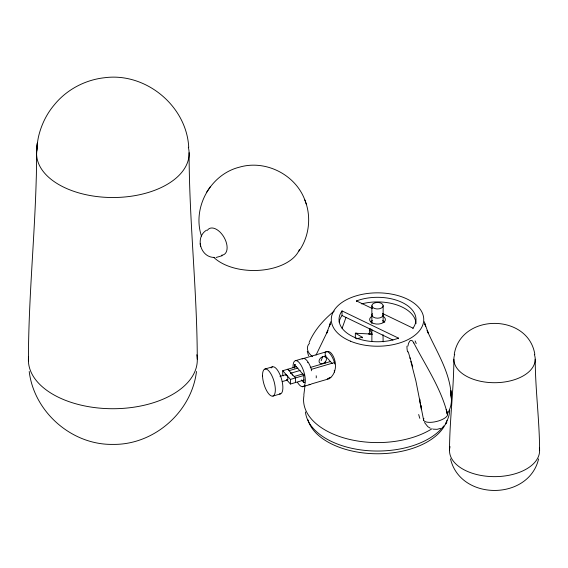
<?xml version="1.0" encoding="UTF-8"?>
<svg xmlns="http://www.w3.org/2000/svg" width="568" height="568" viewBox="0 0 568 568"><rect width="100%" height="100%" fill="white"/><g stroke="black" fill="none" stroke-linecap="round" stroke-linejoin="round"><path stroke-width="0.85" d="M383.151 305.719A5.637 3.259 0 0 1 374.695 308.538A5.637 3.259 0 0 1 374.695 302.9A5.637 3.259 0 0 1 383.151 305.719L383.116 322.489M28.414 360.865C28.443 300.252 34.556 239.866 36.231 179.303C36.849 165.26 35.585 150.974 38.411 137.115C41.102 125.343 46.441 114.111 54.265 104.895C66.57 89.659 85.143 79.832 104.583 77.731C145.678 72.193 186.645 105.875 188.739 147.396M449.515 450.658C449.572 420.128 453.796 389.776 453.86 359.246M36.7 151.088L37.318 143.101L36.955 147.396M303.844 394.874L305.009 385.509M407.923 346.075L408.541 343.235L409.883 341.013A2.691 1.676 -64.1 0 1 410.976 340.381L412.545 340.921L413.802 343.001M196.485 371.486C191.594 412.155 153.793 445.127 112.847 444.389C71.895 445.127 34.101 412.155 29.209 371.486M454.244 354.361C460.797 313.06 528.283 313.082 534.836 354.368M330.64 321.751L329.341 326.692L330.107 323.852L326.572 333.473L327.921 330.512L316.021 355.114M538.613 458.866C528.758 500.983 460.357 500.962 450.502 458.852M345.99 317.413L342.092 328.347M321.147 360.765L322.759 356.47M308.985 384.259A13.54 5.02 73.6 0 0 311.37 383.968L328.95 378.799L329.262 377.99L330.895 377.507M445.774 423.387L447.051 420.512M309.127 342.511C314.445 329.98 323.774 319.628 334.204 311.079M305.229 201.065C296.326 175.015 265.888 159.409 239.49 167.162C210.437 174.305 191.998 207.675 201.448 236.047M445.837 423.927L446.881 422.052M206.745 192.034L208.463 189.506M208.676 189.187L210.451 186.581M299.009 251.063C309.304 236.416 311.548 216.557 304.839 199.964M325.194 362.015L325.265 363.094M325.194 352.6C329.809 348.326 333.87 356.441 334.744 360.226C336.661 366.743 335.028 375.036 328.95 378.799M206.567 230.154C194.739 237.268 200.525 257.56 214.299 257.418M329.262 377.99L327.253 378.927M222.223 255.714L216.053 257.481M440.59 428.364L437.119 429.33L433.029 429.16M295.829 360.602L303.099 358.408M264.901 369.051L272.441 366.836M334.488 363.996L334.488 362.547A13.54 5.02 73.6 0 0 325.265 352.103L302.148 358.898A13.54 5.02 73.6 0 1 311.37 369.349L311.37 370.797M294.579 368.029L294.579 364.755L295.523 364.478M325.897 355.54L325.265 355.724L332.181 363.563M283.233 375.86L282.75 375.32L282.75 370.712L296.602 366.637M289.055 370.684L297.88 368.085M279.988 376.385L285.889 374.646M290.915 373.169L300.174 370.442M310.263 367.475L330.455 361.539M311.37 369.349L334.488 362.547M294.181 376.485L303 373.893M282.232 381.575L287.294 380.091M294.579 364.755L303.795 375.2L304.746 374.923M282.75 370.712L290.433 379.417L304.285 375.341M285.399 375.171A2.819 1.044 73.6 0 1 286.911 375.498A2.819 1.044 73.6 0 1 287.862 379.097A2.819 1.044 73.6 0 1 286.591 379.672L290.433 384.025L304.285 379.949M301.494 379.956L303.795 382.569L304.746 382.292M272.974 396.074L280.507 393.851M302.552 386.723L310.426 384.458M356.505 338.862L362.398 337.293L362.398 337.868M368.376 333.906L368.994 333.941M355.802 333.246L356.853 333.295M370.23 334.005L371.479 334.069M355.348 338.4L355.348 333.217L371.983 334.098L371.983 334.673M369.399 334.289L369.399 328.531L371.806 329.518M356.484 301.494L356.484 300.919L372.402 308.587M382.747 313.579L412.993 328.148L412.993 328.723M339.167 322.191A38.489 22.223 0 0 1 342.028 315.524L342.028 310.923L398.537 338.152L398.537 338.727M342.028 315.524L392.971 340.069M325.166 356.839L325.265 352.103M430.338 428.244L427.775 426.639L424.488 422.493M355.348 333.217L362.398 337.293M287.777 369.235L295.459 377.94L295.459 382.541M413.575 342.49C425.631 365.749 440.825 387.909 447.343 413.589L446.221 409.549L447.591 414.207M369.399 328.531L371.983 334.098M308.566 355.788L307.267 351.344M305.797 202.691L306.322 204.182M412.709 366.8L408.2 351.72M410.841 361.418L415.897 380.965L423.643 420.214M424.381 321.751L425.68 326.692L424.914 323.852L428.45 333.473L427.1 330.512C436.373 351.351 449.757 371.479 451.184 394.874M409.947 357.769L410.139 358.564M420.945 405.353L421.186 406.567M200.461 245.596L200.653 246.619M419.532 399.822L421.42 409.656M200.106 243.736L200.376 245.156M419.823 399.176L420.036 400.412M451.354 397.692L450.786 390.486L451.454 399.9M539.6 450.672C539.529 420.142 535.29 389.79 535.219 359.26M197.281 359.082C197.11 290.198 189.179 221.577 189.094 152.693M371.87 305.719L371.877 323.611M383.045 334.673L383.116 341.858M371.877 329.774L371.877 341.219M303.795 375.2L303.795 382.569M290.433 379.417L290.433 384.025M539.359 447.989A45.042 25.979 0 0 1 493.4 476.637A45.042 25.979 0 0 1 450.055 446.654M534.353 354.453A40.676 23.458 0 0 1 494.536 382.711A40.676 23.458 0 0 1 454.727 354.439M196.812 354.759A84.447 48.756 0 0 1 114.353 408.719A84.447 48.756 0 0 1 28.613 356.491M188.335 147.233A76.261 44.027 0 0 1 113.529 197.522A76.261 44.027 0 0 1 37.183 148.007M290.546 373.417A2.819 1.044 73.6 0 1 292.52 375.285M271.121 367.972A14.101 5.226 73.6 0 1 281.224 378.011A14.101 5.226 73.6 0 1 279.413 393.901M382.463 313.366A5.637 3.259 0 0 1 377.713 318.186A5.637 3.259 0 0 1 372.381 313.579M299.357 249.629A46.682 26.952 0 0 1 261.294 270.162A46.682 26.952 0 0 1 213.987 257.56M207.327 230.367A14.931 8.619 60 0 1 224.048 237.325A14.931 8.619 60 0 1 221.619 255.217M293.067 367.716A13.54 5.02 73.6 0 1 299.393 362.846A13.54 5.02 73.6 0 1 305.257 382.257A13.54 5.02 73.6 0 1 297.497 382.37M316.17 375.753A4.516 2.606 60 0 1 316.17 377.869M334.261 370.428A4.516 2.606 60 0 1 334.36 372.083M307.593 362.498A4.182 3.046 -41.4 0 1 307.778 362.682M450.751 394.036A73.939 42.692 0 0 1 447.179 414.2M432.099 428.698A73.939 42.692 0 0 1 347.233 438.844A73.939 42.692 0 0 1 303.965 395.491M449.721 410.202A72.221 41.698 0 0 1 446.696 421.314M443.793 425.901A72.221 41.698 0 0 1 365.068 450.417A72.221 41.698 0 0 1 305.428 411.928M370.606 321.928A7.895 4.558 0 0 1 372.452 320.643M382.569 320.643A7.895 4.558 0 0 1 384.756 322.333M361.61 303.901A38.489 22.223 0 0 1 415.996 323.696M356.484 300.919A38.489 22.223 0 0 1 402.172 302.474A38.489 22.223 0 0 1 412.993 328.148M398.537 338.152A38.489 22.223 0 0 1 352.849 336.597A38.489 22.223 0 0 1 342.028 310.923M382.569 316.035A7.895 4.558 0 0 1 383.258 322.659A7.895 4.558 0 0 1 371.763 322.659A7.895 4.558 0 0 1 372.452 316.035M445.958 422.982A70.588 40.754 0 0 1 374.624 453.733A70.588 40.754 0 0 1 307.884 419.716M312.663 356.64A12.347 9.017 19.1 0 1 309.489 343.306M415.094 340.921A23.962 13.298 -81.4 0 1 416.216 343.576M419.809 418.325A58.639 30.047 -87.2 0 1 418.687 414.519M407.59 351.947A23.323 20.405 -46 0 1 406.972 346.168M446.661 412.908A12.347 4.508 -13.9 0 1 436.558 421.477A12.347 4.508 -13.9 0 1 423.891 418.467M262.544 375.959A14.101 5.226 73.6 0 0 272.441 396.166A14.101 5.226 73.6 0 0 271.824 375.562A14.101 5.226 73.6 0 0 262.544 375.959M322.915 363.513A4.182 3.046 -41.4 0 0 325.897 357.393A4.182 3.046 -41.4 0 0 319.45 359.544A4.182 3.046 -41.4 0 0 322.915 363.513M350.385 341.148A46.235 26.696 0 0 0 423.501 322.29A46.235 26.696 0 0 0 358.656 295.161A46.235 26.696 0 0 0 350.385 341.148"/></g></svg>
